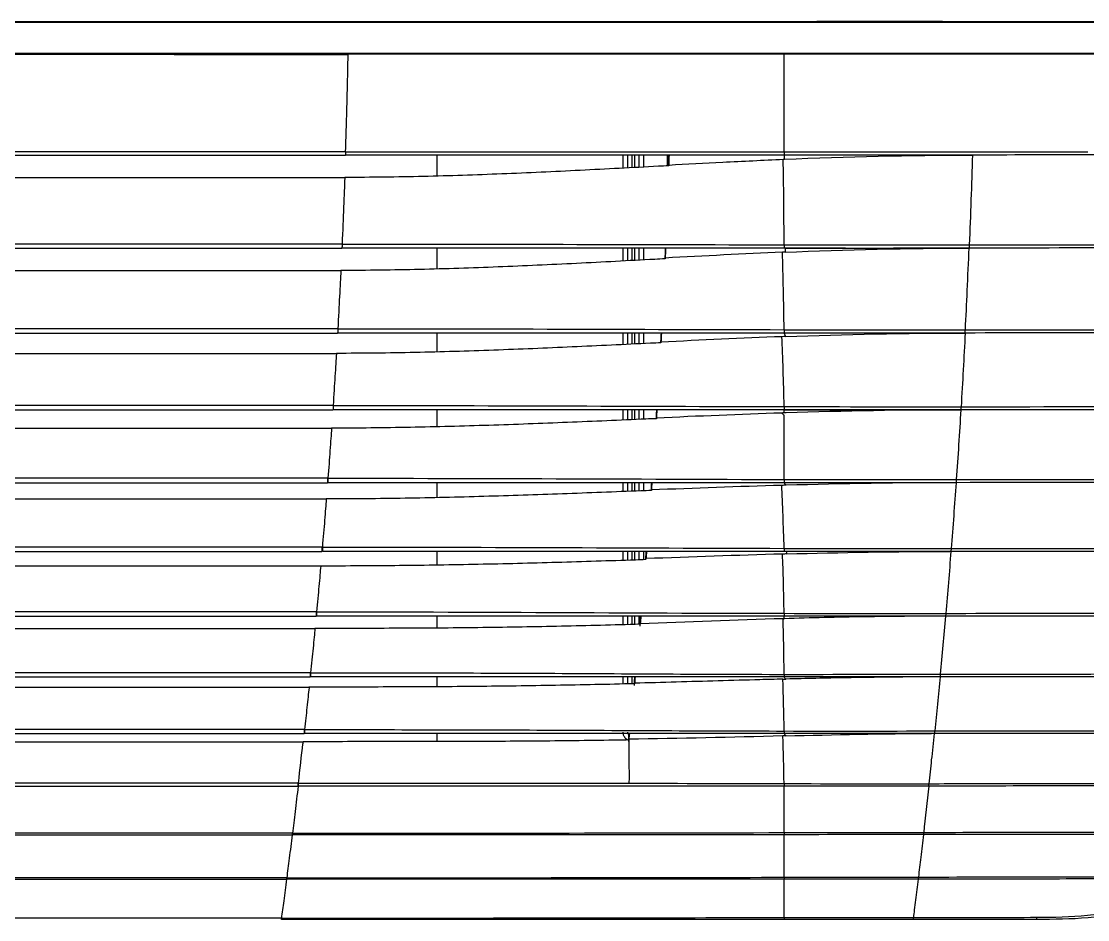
# Model space of a CAD drawing. Header units: millimetres. Extents: x 0 to 504600, y 0 to 118800.
# Drawn here: x 279356.1 to 279619.9, y 46049.6 to 46271.7 of the extents above; entities that cross this region are included whole.
import ezdxf

# ---------------------------------------------------------------- set-up
doc = ezdxf.new("R2010")
doc.units = ezdxf.units.MM
doc.header["$LTSCALE"] = 200
doc.layers.add('LG-AIRCON', color=240, linetype='Continuous')

# ---------------------------------------------------------------- blocks, each defined once
blk = doc.blocks.new('A$C7F214049')
at = {"layer": 'LG-AIRCON', "color": 0}
for p, q in [((923.8, 189.8), (236.16, 189.8)), ((236.16, 189), (923.8, 189)), ((946.38, 189), (946.38, 183.88)), ((992.45, 185.8), (992.45, 189)), ((993.57, 189), (993.57, 185.86)), ((994.68, 185.91), (994.68, 189)), ((995.28, 189), (995.28, 185.94)), ((996.39, 186), (996.39, 189)), ((997.5, 189), (997.5, 186.06)), ((1003.45, 186.36), (1003.45, 189)), ((1003.69, 187.15), (1003.71, 187.61)), ((797.28, 183.5), (923.59, 183.5)), ((922.92, 167.02), (237.04, 167.02)), ((237.08, 166), (922.88, 166)), ((946.38, 166), (946.38, 160.85)), ((992.45, 162.85), (992.45, 166)), ((993.57, 166), (993.57, 162.91)), ((994.68, 162.96), (994.68, 166)), ((995.28, 166), (995.28, 162.99)), ((996.39, 163.05), (996.39, 166)), ((997.5, 166), (997.5, 163.11)), ((1002.82, 164.63), (1002.79, 163.9)), ((1002.82, 164.54), (1002.8, 164.03)), ((797.28, 160.5), (922.59, 160.5)), ((921.87, 146.1), (238.09, 146.1)), ((238.15, 145), (921.81, 145)), ((946.38, 145), (946.38, 140.36)), ((992.45, 142.19), (992.45, 145)), ((993.57, 145), (993.57, 142.24)), ((994.68, 142.29), (994.68, 145)), ((995.28, 145), (995.28, 142.32)), ((996.39, 142.37), (996.39, 145)), ((997.5, 145), (997.5, 142.42)), ((797.28, 140), (921.51, 140)), ((920.71, 127.11), (239.25, 127.11)), ((239.33, 126), (920.63, 126)), ((946.38, 125.98), (946.38, 121.84)), ((992.45, 123.52), (992.45, 126)), ((993.57, 125.98), (993.57, 123.55)), ((994.68, 123.61), (994.68, 126)), ((995.28, 125.98), (995.28, 123.62)), ((996.39, 123.68), (996.39, 126)), ((997.5, 125.98), (997.5, 123.71)), ((1000.65, 125.13), (1000.61, 124.46)), ((1000.65, 125.03), (1000.62, 124.55)), ((797.28, 121.5), (920.32, 121.5)), ((919.34, 109.12), (240.62, 109.12)), ((240.62, 108), (919.34, 108)), ((946.38, 107.98), (946.38, 104.34)), ((992.45, 105.82), (992.45, 107.98)), ((993.57, 107.98), (993.57, 105.86)), ((994.68, 105.9), (994.68, 107.98)), ((995.28, 107.98), (995.28, 105.93)), ((996.39, 105.96), (996.39, 107.98)), ((997.5, 107.98), (997.5, 106)), ((797.28, 104), (919.03, 104)), ((917.96, 92.11), (242, 92.11)), ((242, 91), (917.96, 91)), ((946.38, 91), (946.38, 87.73)), ((992.45, 88.89), (992.45, 90.97)), ((993.57, 91), (993.57, 88.95)), ((994.68, 88.95), (994.68, 90.97)), ((995.28, 91), (995.28, 89)), ((996.39, 89), (996.39, 90.97)), ((997.5, 91), (997.5, 89.06)), ((998.07, 90.34), (998.02, 89.73)), ((998.06, 90.22), (998.02, 89.81)), ((797.28, 87.5), (917.65, 87.5)), ((916.51, 76.11), (243.45, 76.11)), ((243.45, 75), (916.51, 75)), ((946.38, 74.99), (946.38, 72.08)), ((992.45, 72.91), (992.45, 74.97)), ((993.57, 74.99), (993.57, 72.95)), ((994.68, 72.96), (994.68, 74.97)), ((995.28, 74.99), (995.28, 72.99)), ((996.39, 73.01), (996.39, 74.97)), ((1031.68, 75.05), (1018.98, 75.05)), ((1071.94, 75.03), (1071.94, 75.03)), ((797.28, 72), (916.22, 72)), ((915.03, 61.03), (244.93, 61.03)), ((244.93, 60), (915.03, 60)), ((946.38, 60), (946.38, 57.62)), ((992.45, 58.27), (992.45, 60)), ((993.57, 60), (993.57, 58.29)), ((994.68, 58.31), (994.68, 60)), ((995.28, 60), (995.28, 59.73)), ((797.28, 57.5), (914.72, 57.5)), ((913.53, 46.98), (246.43, 46.98)), ((246.43, 46), (913.53, 46)), ((946.38, 46), (946.38, 44.06)), ((797.28, 44), (913.28, 44)), ((912.09, 33.76), (247.87, 33.76)), ((247.87, 33), (912.09, 33)), ((910.64, 21.35), (249.32, 21.35)), ((249.36, 21), (910.6, 21)), ((909.24, 10.33), (250.72, 10.33)), ((250.76, 10), (909.2, 10)), ((907.91, 0.36), (252.05, 0.36))]:
    blk.add_line(p, q, dxfattribs=at)
for points, knots in [([(580, 222.08), (580.13, 222.08), (580.27, 222.08), (580.93, 222.08), (581.47, 222.08), (584.13, 222.08), (586.27, 222.08), (596.93, 222.08), (605.47, 222.08), (648.13, 222.08), (682.27, 222.08), (785.86, 222.08), (855.33, 222.07), (924.79, 222.08)], [0, 0, 0, 0, 0.00116, 0.00116, 0.005801, 0.005801, 0.024363, 0.024363, 0.098611, 0.098611, 0.395603, 0.395603, 1, 1, 1, 1]), ([(580, 222), (676.56, 222), (773.13, 222), (893.83, 222), (917.97, 222), (966.25, 222), (990.39, 222), (1038.62, 222), (1062.72, 222), (1098.83, 222), (1110.87, 222), (1128.91, 222), (1134.92, 222), (1146.94, 222), (1152.95, 222), (1158.95, 222)], [0, 0, 0, 0, 0.5, 0.5, 0.625, 0.625, 0.75, 0.75, 0.875, 0.875, 0.9375, 0.9375, 0.96875, 0.96875, 1, 1, 1, 1]), ([(580, 221.94), (676.62, 221.94), (773.24, 221.94), (894.01, 221.94), (918.17, 221.94), (966.48, 221.94), (990.64, 221.94), (1038.91, 221.94), (1063.04, 221.94), (1099.14, 221.94), (1111.16, 221.94), (1129.16, 221.94), (1135.15, 221.94), (1147.12, 221.94), (1153.11, 221.94), (1159.05, 221.94)], [0, 0, 0, 0, 0.5, 0.5, 0.625, 0.625, 0.75, 0.75, 0.875, 0.875, 0.9375, 0.9375, 0.96875, 0.96875, 1, 1, 1, 1]), ([(1158.98, 221.8), (1153.03, 221.8), (1147.05, 221.8), (1135.08, 221.8), (1129.09, 221.8), (1111.11, 221.8), (1099.1, 221.8), (1063.02, 221.8), (1038.89, 221.8), (990.61, 221.8), (966.46, 221.8), (918.15, 221.8), (894, 221.8), (773.23, 221.8), (676.61, 221.8), (580, 221.8)], [0, 0, 0, 0, 0.03125, 0.03125, 0.0625, 0.0625, 0.125, 0.125, 0.25, 0.25, 0.375, 0.375, 0.5, 0.5, 1, 1, 1, 1]), ([(924.79, 222.08), (944.36, 222.08), (963.93, 222.08), (1003.07, 222.08), (1022.63, 222.08), (1061.73, 222.09), (1081.25, 222.08), (1110.48, 222.08), (1120.21, 222.08), (1134.78, 222.08), (1139.63, 222.08), (1149.32, 222.07), (1154.16, 222.05), (1158.98, 222.08)], [0, 0, 0, 0, 0.25, 0.25, 0.5, 0.5, 0.75, 0.75, 0.875, 0.875, 0.9375, 0.9375, 1, 1, 1, 1]), ([(1158.97, 221.94), (1154.15, 221.91), (1149.31, 221.93), (1139.62, 221.94), (1134.77, 221.94), (1120.2, 221.94), (1110.47, 221.94), (1081.25, 221.94), (1061.72, 221.95), (1022.63, 221.94), (1003.07, 221.94), (963.93, 221.94), (944.36, 221.94), (924.79, 221.94)], [0, 0, 0, 0, 0.0625, 0.0625, 0.125, 0.125, 0.25, 0.25, 0.5, 0.5, 0.75, 0.75, 1, 1, 1, 1]), ([(580, 214.2), (676.59, 214.2), (773.19, 214.2), (893.93, 214.2), (918.08, 214.2), (966.38, 214.2), (990.53, 214.2), (1038.79, 214.2), (1062.92, 214.2), (1098.99, 214.2), (1111, 214.2), (1128.98, 214.2), (1134.97, 214.2), (1146.93, 214.2), (1152.91, 214.2), (1158.87, 214.2)], [0, 0, 0, 0, 0.5, 0.5, 0.625, 0.625, 0.75, 0.75, 0.875, 0.875, 0.9375, 0.9375, 0.96875, 0.96875, 1, 1, 1, 1]), ([(1158.83, 214), (1152.88, 214), (1146.9, 214), (1134.94, 214), (1128.95, 214), (1110.97, 214), (1098.96, 214), (1062.89, 214), (1038.76, 214), (990.5, 214), (966.35, 214), (918.06, 214), (893.91, 214), (773.18, 214), (676.59, 214), (580, 214)], [0, 0, 0, 0, 0.03125, 0.03125, 0.0625, 0.0625, 0.125, 0.125, 0.25, 0.25, 0.375, 0.375, 0.5, 0.5, 1, 1, 1, 1]), ([(985.52, 214), (978.88, 214), (967.31, 214), (952.49, 214), (942.75, 214), (937.95, 214), (936.39, 214)], [0, 0, 0, 0, 0.405148, 0.706844, 0.905122, 1, 1, 1, 1]), ([(923.8, 189.8), (941.89, 189.8), (959.98, 189.8), (996.14, 189.8), (1014.22, 189.8), (1032.29, 189.8)], [0, 0, 0, 0, 0.5, 0.5, 1, 1, 1, 1]), ([(1032.29, 189), (1014.22, 189), (996.14, 189), (959.98, 189), (941.89, 189), (923.8, 189)], [0, 0, 0, 0, 0.5, 0.5, 1, 1, 1, 1]), ([(1003.71, 187.61), (1003.71, 187.66), (1003.71, 187.71), (1003.72, 188.08), (1003.74, 188.41), (1003.75, 188.83), (1003.75, 188.91), (1003.75, 189)], [0, 0, 0, 0, 0.105618, 0.105618, 0.816744, 0.816744, 1, 1, 1, 1]), ([(1003.74, 186.56), (1008.19, 186.8), (1012.64, 187.04), (1022.08, 187.52), (1027.07, 187.76), (1032.07, 187.97)], [0, 0, 0, 0, 0.47145, 0.47145, 1, 1, 1, 1]), ([(1032.29, 189.8), (1032.29, 189.71), (1032.29, 189.53), (1032.29, 189.27), (1032.29, 189.05), (1032.29, 189.02), (1032.29, 189)], [0, 0, 0, 0, 0.200582, 0.434189, 0.700711, 1, 1, 1, 1]), ([(1157.89, 189.09), (1147.51, 189.08), (1137.08, 189.07), (1116.19, 189.06), (1105.73, 189.05), (1074.31, 189.03), (1053.31, 189.01), (1032.29, 189)], [0, 0, 0, 0, 0.25, 0.25, 0.5, 0.5, 1, 1, 1, 1]), ([(1063.9, 189.82), (1074.39, 189.82), (1084.86, 189.83), (1099.34, 189.84), (1103.37, 189.84), (1107.39, 189.84)], [0, 0, 0, 0, 0.722222, 0.722222, 1, 1, 1, 1]), ([(1003.75, 186.38), (1002.89, 186.33), (995.58, 185.94), (981.83, 185.21), (962.47, 184.31), (943.05, 183.67), (930.08, 183.5), (923.59, 183.5)], [0, 0, 0, 0, 0.032047, 0.274035, 0.516024, 0.758012, 1, 1, 1, 1]), ([(1003.69, 186.37), (1003.69, 186.38), (1003.69, 186.38), (1003.69, 186.49), (1003.69, 186.6), (1003.69, 186.8), (1003.69, 186.89), (1003.69, 187.04), (1003.69, 187.11), (1003.69, 187.15)], [0, 0, 0, 0, 0.008299, 0.008299, 0.338366, 0.338366, 0.669206, 0.669206, 1, 1, 1, 1]), ([(923.58, 183.31), (923.52, 181.5), (923.34, 176.71), (923.07, 170.32), (922.92, 167.02)], [0, 0, 0, 0, 0.515547, 1, 1, 1, 1]), ([(922.92, 167.02), (922.93, 166.89), (922.93, 166.59), (922.91, 166.12), (922.89, 166.04), (922.88, 166)], [0, 0, 0, 0, 0.280618, 0.614162, 1, 1, 1, 1]), ([(922.92, 167.02), (941.16, 167.02), (959.39, 167), (995.85, 166.92), (1014.08, 166.87), (1032.29, 166.84)], [0, 0, 0, 0, 0.5, 0.5, 1, 1, 1, 1]), ([(1032.29, 166.84), (1032.29, 166.75), (1032.29, 166.56), (1032.29, 166.29), (1032.29, 166.05), (1032.29, 166.02), (1032.29, 166)], [0, 0, 0, 0, 0.201469, 0.435378, 0.701607, 1, 1, 1, 1]), ([(1078.09, 166.82), (1078.09, 166.69), (1078.08, 166.43), (1078.06, 166.1), (1078.06, 166.06), (1078.05, 166.03)], [0, 0, 0, 0, 0.313258, 0.646434, 1, 1, 1, 1]), ([(1078.09, 166.82), (1091.33, 166.83), (1104.56, 166.84), (1130.96, 166.86), (1144.14, 166.86), (1157.25, 166.87)], [0, 0, 0, 0, 0.5, 0.5, 1, 1, 1, 1]), ([(1032.29, 166), (1014.07, 166), (995.83, 166), (959.36, 166), (941.12, 166), (922.88, 166)], [0, 0, 0, 0, 0.5, 0.5, 1, 1, 1, 1]), ([(1002.8, 164.03), (1002.8, 163.99), (1002.79, 163.93), (1002.79, 163.79), (1002.79, 163.71), (1002.79, 163.54), (1002.79, 163.46), (1002.79, 163.38)], [0, 0, 0, 0, 0.349868, 0.349868, 0.699793, 0.699793, 1, 1, 1, 1]), ([(1002.88, 166), (1002.88, 165.95), (1002.88, 165.91), (1002.87, 165.64), (1002.86, 165.42), (1002.84, 164.98), (1002.83, 164.76), (1002.82, 164.54)], [0, 0, 0, 0, 0.096424, 0.096424, 0.548292, 0.548292, 1, 1, 1, 1]), ([(1032.52, 166), (1037.44, 166), (1047.42, 166.01), (1062.6, 166.02), (1072.85, 166.03), (1078.05, 166.03)], [0, 0, 0, 0, 0.323657, 0.656978, 1, 1, 1, 1]), ([(1077.12, 145.82), (1077.29, 149.06), (1077.62, 155.8), (1077.91, 162.54), (1078.05, 166.03)], [0, 0, 0, 0, 0.480537, 1, 1, 1, 1]), ([(1157.11, 166.09), (1144.03, 166.08), (1130.86, 166.07), (1104.49, 166.05), (1091.28, 166.04), (1078.05, 166.03)], [0, 0, 0, 0, 0.5, 0.5, 1, 1, 1, 1]), ([(1002.85, 163.38), (1002, 163.33), (994.68, 162.94), (980.92, 162.21), (961.53, 161.31), (942.1, 160.67), (929.12, 160.5), (922.62, 160.5)], [0, 0, 0, 0, 0.032102, 0.274077, 0.516051, 0.758026, 1, 1, 1, 1]), ([(922.61, 160.33), (922.54, 158.74), (922.33, 154.59), (922.03, 148.99), (921.87, 146.1)], [0, 0, 0, 0, 0.520349, 1, 1, 1, 1]), ([(921.87, 146.1), (921.87, 145.95), (921.87, 145.64), (921.85, 145.13), (921.82, 145.04), (921.81, 145)], [0, 0, 0, 0, 0.283259, 0.616718, 1, 1, 1, 1]), ([(921.87, 146.1), (940.28, 146.1), (958.69, 146.06), (995.5, 145.96), (1013.9, 145.89), (1032.29, 145.85)], [0, 0, 0, 0, 0.5, 0.5, 1, 1, 1, 1]), ([(1032.29, 145.85), (1032.29, 145.76), (1032.29, 145.57), (1032.29, 145.29), (1032.29, 145.05), (1032.29, 145.02), (1032.29, 145)], [0, 0, 0, 0, 0.201625, 0.435584, 0.701762, 1, 1, 1, 1]), ([(1077.08, 145.03), (1077.08, 145.05), (1077.09, 145.1), (1077.1, 145.42), (1077.12, 145.69), (1077.12, 145.82)], [0, 0, 0, 0, 0.347257, 0.680379, 1, 1, 1, 1]), ([(1077.12, 145.82), (1090.37, 145.83), (1103.6, 145.83), (1130.02, 145.85), (1143.2, 145.85), (1156.32, 145.86)], [0, 0, 0, 0, 0.5, 0.5, 1, 1, 1, 1]), ([(1001.81, 142.62), (1000.96, 142.57), (993.63, 142.22), (979.85, 141.56), (960.45, 140.74), (941.01, 140.16), (928.01, 140), (921.52, 140)], [0, 0, 0, 0, 0.032065, 0.274049, 0.516032, 0.758016, 1, 1, 1, 1]), ([(1032.29, 145), (1013.89, 145), (995.48, 145), (958.65, 145), (940.23, 145), (921.81, 145)], [0, 0, 0, 0, 0.5, 0.5, 1, 1, 1, 1]), ([(1001.75, 143.27), (1001.75, 143.23), (1001.75, 143.17), (1001.74, 143.03), (1001.74, 142.95), (1001.74, 142.79), (1001.74, 142.7), (1001.74, 142.61)], [0, 0, 0, 0, 0.346969, 0.346969, 0.69399, 0.69399, 1, 1, 1, 1]), ([(1001.85, 145), (1001.84, 144.83), (1001.83, 144.66), (1001.81, 144.26), (1001.79, 144.02), (1001.78, 143.79)], [0, 0, 0, 0, 0.416719, 0.416719, 1, 1, 1, 1]), ([(1156.18, 145.09), (1143.08, 145.08), (1129.91, 145.07), (1103.53, 145.05), (1090.31, 145.04), (1077.08, 145.03)], [0, 0, 0, 0, 0.5, 0.5, 1, 1, 1, 1]), ([(921.51, 139.86), (921.43, 138.51), (921.21, 134.85), (920.88, 129.74), (920.71, 127.11)], [0, 0, 0, 0, 0.523659, 1, 1, 1, 1]), ([(920.71, 127.11), (920.71, 126.96), (920.71, 126.65), (920.69, 126.13), (920.65, 126.04), (920.63, 126)], [0, 0, 0, 0, 0.284, 0.61738, 1, 1, 1, 1]), ([(920.71, 127.11), (939.31, 127.11), (957.91, 127.07), (995.11, 126.96), (1013.71, 126.89), (1032.29, 126.84)], [0, 0, 0, 0, 0.5, 0.5, 1, 1, 1, 1]), ([(1032.29, 126.84), (1032.29, 126.76), (1032.29, 126.57), (1032.29, 126.29), (1032.29, 126.05), (1032.29, 126.02), (1032.29, 126)], [0, 0, 0, 0, 0.201409, 0.435293, 0.701542, 1, 1, 1, 1]), ([(1076.06, 126.81), (1076.05, 126.68), (1076.04, 126.41), (1076.01, 126.1), (1076.01, 126.05), (1076.01, 126.03)], [0, 0, 0, 0, 0.321218, 0.654292, 1, 1, 1, 1]), ([(1032.29, 126), (1013.7, 126), (995.09, 126), (957.87, 126), (939.25, 126), (920.63, 126)], [0, 0, 0, 0, 0.5, 0.5, 1, 1, 1, 1]), ([(1000.62, 124.55), (1000.61, 124.51), (1000.61, 124.46), (1000.61, 124.33), (1000.61, 124.25), (1000.61, 124.08), (1000.61, 123.98), (1000.61, 123.87), (1000.61, 123.86), (1000.61, 123.85)], [0, 0, 0, 0, 0.322849, 0.322849, 0.645744, 0.645744, 0.967906, 0.967906, 1, 1, 1, 1]), ([(1000.71, 126), (1000.7, 125.86), (1000.69, 125.71), (1000.67, 125.39), (1000.66, 125.21), (1000.65, 125.03)], [0, 0, 0, 0, 0.44253, 0.44253, 1, 1, 1, 1]), ([(1000.8, 126), (1000.8, 126), (1000.8, 126), (1000.76, 125.34), (1000.72, 124.67), (1000.68, 124.01)], [0, 0, 0, 0, 0.000122, 0.000122, 1, 1, 1, 1]), ([(1032.29, 126), (1037.01, 126), (1046.58, 126.01), (1061.09, 126.02), (1070.85, 126.03), (1075.79, 126.03)], [0, 0, 0, 0, 0.325719, 0.65904, 1, 1, 1, 1]), ([(1032.29, 108.82), (1032.29, 110.34), (1032.29, 113.26), (1032.29, 117.43), (1032.29, 121.21), (1032.29, 123.57), (1032.29, 124.69)], [0, 0, 0, 0, 0.282848, 0.544238, 0.783422, 1, 1, 1, 1]), ([(1000.68, 123.85), (999.82, 123.82), (992.49, 123.5), (978.7, 122.9), (959.28, 122.17), (939.82, 121.64), (926.83, 121.5), (920.33, 121.5)], [0, 0, 0, 0, 0.032064, 0.274048, 0.516032, 0.758016, 1, 1, 1, 1]), ([(920.32, 121.35), (920.22, 120.01), (919.97, 116.48), (919.62, 111.62), (919.43, 109.12)], [0, 0, 0, 0, 0.524949, 1, 1, 1, 1]), ([(919.34, 109.12), (919.34, 108.88), (919.34, 108.58), (919.34, 108.14), (919.34, 108), (919.34, 108)], [0, 0, 0, 0, 0.500494, 0.500494, 1, 1, 1, 1]), ([(919.43, 109.12), (938.24, 109.12), (957.06, 109.08), (994.69, 108.95), (1013.5, 108.88), (1032.29, 108.82)], [0, 0, 0, 0, 0.5, 0.5, 1, 1, 1, 1]), ([(919.43, 109.12), (919.43, 108.88), (919.43, 108.58), (919.43, 108.14), (919.43, 108), (919.43, 108)], [0, 0, 0, 0, 0.500706, 0.500706, 1, 1, 1, 1]), ([(1032.29, 108.82), (1032.29, 108.74), (1032.29, 108.55), (1032.29, 108.28), (1032.29, 108.05), (1032.29, 108.02), (1032.29, 108)], [0, 0, 0, 0, 0.200901, 0.434614, 0.701031, 1, 1, 1, 1]), ([(1074.88, 108.79), (1074.87, 108.66), (1074.85, 108.39), (1074.83, 108.09), (1074.83, 108.05), (1074.82, 108.03)], [0, 0, 0, 0, 0.326096, 0.659138, 1, 1, 1, 1]), ([(999.44, 106.09), (998.58, 106.06), (991.24, 105.78), (977.44, 105.24), (958.01, 104.59), (938.54, 104.12), (925.54, 104), (919.03, 104)], [0, 0, 0, 0, 0.032091, 0.274084, 0.516078, 0.758071, 1, 1, 1, 1]), ([(1032.29, 108), (1013.5, 108), (994.69, 108), (957.06, 108), (938.24, 108), (919.43, 108)], [0, 0, 0, 0, 0.5, 0.5, 1, 1, 1, 1]), ([(999.38, 106.85), (999.37, 106.82), (999.37, 106.77), (999.37, 106.64), (999.37, 106.57), (999.36, 106.4), (999.36, 106.3), (999.36, 106.17), (999.36, 106.13), (999.37, 106.09)], [0, 0, 0, 0, 0.295747, 0.295747, 0.591536, 0.591536, 0.886644, 0.886644, 1, 1, 1, 1]), ([(999.46, 108), (999.46, 107.95), (999.45, 107.9), (999.44, 107.66), (999.42, 107.47), (999.41, 107.28)], [0, 0, 0, 0, 0.215885, 0.215885, 1, 1, 1, 1]), ([(999.57, 108.01), (999.57, 108), (999.57, 108), (999.52, 107.41), (999.48, 106.82), (999.43, 106.23)], [0, 0, 0, 0, 0.003367, 0.003367, 1, 1, 1, 1]), ([(1074.82, 108.03), (1062.33, 108.02), (1048.15, 108.01), (1033.95, 108), (1032.29, 108)], [0, 0, 0, 0, 0.882877, 1, 1, 1, 1]), ([(919.02, 103.86), (918.92, 102.61), (918.65, 99.23), (918.26, 94.53), (918.05, 92.11)], [0, 0, 0, 0, 0.525626, 1, 1, 1, 1]), ([(917.96, 92.11), (917.96, 91.87), (917.96, 91.58), (917.96, 91.14), (917.96, 91), (917.96, 91)], [0, 0, 0, 0, 0.49967, 0.49967, 1, 1, 1, 1]), ([(918.05, 92.11), (937.1, 92.11), (956.15, 92.06), (994.23, 91.93), (1013.27, 91.84), (1032.29, 91.79)], [0, 0, 0, 0, 0.5, 0.5, 1, 1, 1, 1]), ([(918.05, 92.11), (918.05, 91.87), (918.05, 91.58), (918.05, 91.14), (918.05, 91), (918.05, 91)], [0, 0, 0, 0, 0.500045, 0.500045, 1, 1, 1, 1]), ([(1032.29, 91), (1013.27, 91), (994.23, 91), (956.15, 91), (937.1, 91), (918.05, 91)], [0, 0, 0, 0, 0.5, 0.5, 1, 1, 1, 1]), ([(998.02, 89.81), (998.02, 89.77), (998.02, 89.72), (998.01, 89.59), (998.01, 89.51), (998.01, 89.34), (998.01, 89.24), (998.01, 89.12), (998.01, 89.1), (998.01, 89.07)], [0, 0, 0, 0, 0.309691, 0.309691, 0.619434, 0.619434, 0.928334, 0.928334, 1, 1, 1, 1]), ([(998.12, 91), (998.12, 90.9), (998.11, 90.81), (998.09, 90.55), (998.07, 90.39), (998.06, 90.22)], [0, 0, 0, 0, 0.373661, 0.373661, 1, 1, 1, 1]), ([(1032.29, 91.79), (1032.29, 91.7), (1032.29, 91.53), (1032.29, 91.27), (1032.29, 91.05), (1032.29, 91.02), (1032.29, 91)], [0, 0, 0, 0, 0.200184, 0.433658, 0.700314, 1, 1, 1, 1]), ([(1073.3, 91.03), (1073.3, 91.03), (1073.3, 91.03), (1073.3, 91.03), (1073.3, 91.03), (1073.3, 91.03)], [0, 0, 0, 0, 0.720259, 0.720259, 1, 1, 1, 1]), ([(1073.61, 91.75), (1073.6, 91.63), (1073.58, 91.37), (1073.56, 91.09), (1073.56, 91.05), (1073.55, 91.03)], [0, 0, 0, 0, 0.328998, 0.662025, 1, 1, 1, 1]), ([(917.64, 87.35), (917.53, 86.14), (917.24, 82.89), (916.83, 78.4), (916.62, 76.11)], [0, 0, 0, 0, 0.526545, 1, 1, 1, 1]), ([(917.66, 87.5), (924.17, 87.5), (937.18, 87.57), (956.64, 87.87), (976.07, 88.35), (989.89, 88.8), (997.23, 89.05), (998.1, 89.08)], [0, 0, 0, 0, 0.241875, 0.483824, 0.725773, 0.967722, 1, 1, 1, 1]), ([(916.51, 76.11), (916.51, 75.87), (916.51, 75.57), (916.51, 75.14), (916.51, 75), (916.51, 75)], [0, 0, 0, 0, 0.499556, 0.499556, 1, 1, 1, 1]), ([(916.62, 76.11), (935.9, 76.11), (955.19, 76.03), (993.75, 75.86), (1013.03, 75.77), (1032.29, 75.73)], [0, 0, 0, 0, 0.5, 0.5, 1, 1, 1, 1]), ([(916.62, 76.11), (916.62, 75.87), (916.62, 75.57), (916.62, 75.14), (916.62, 75), (916.62, 75)], [0, 0, 0, 0, 0.500425, 0.500425, 1, 1, 1, 1]), ([(1032.29, 75), (1013.03, 75), (993.75, 75), (955.19, 75), (935.9, 75), (916.62, 75)], [0, 0, 0, 0, 0.5, 0.5, 1, 1, 1, 1]), ([(996.74, 75), (996.73, 74.96), (996.73, 74.92), (996.7, 74.6), (996.68, 74.32), (996.65, 74.05)], [0, 0, 0, 0, 0.133541, 0.133541, 1, 1, 1, 1]), ([(996.65, 74.05), (996.65, 74.05), (996.65, 74.05), (996.65, 74.07), (996.65, 74.09), (996.65, 74.1)], [0, 0, 0, 0, 0.204828, 0.204828, 1, 1, 1, 1]), ([(1032.29, 75.73), (1032.29, 75.62), (1032.29, 75.39), (1032.29, 75.08), (1032.29, 75.03), (1032.29, 75)], [0, 0, 0, 0, 0.273489, 0.607021, 1, 1, 1, 1]), ([(1071.94, 75.03), (1065.34, 75.02), (1058.74, 74.95), (1045.52, 74.78), (1038.91, 74.61), (1032.29, 74.4)], [0, 0, 0, 0, 0.5, 0.5, 1, 1, 1, 1]), ([(1072.28, 75.72), (1072.27, 75.6), (1072.25, 75.35), (1072.23, 75.08), (1072.22, 75.05), (1072.22, 75.03)], [0, 0, 0, 0, 0.332388, 0.665415, 1, 1, 1, 1]), ([(916.21, 71.9), (916.11, 70.78), (915.8, 67.62), (915.36, 63.24), (915.13, 61.03)], [0, 0, 0, 0, 0.528584, 1, 1, 1, 1]), ([(996.69, 73.04), (995.85, 73.01), (988.53, 72.79), (977.99, 72.52), (965.03, 72.28), (955.29, 72.15), (945.54, 72.06), (935.77, 72.02), (926, 72), (919.49, 72), (916.23, 72)], [0, 0, 0, 0, 0.03148, 0.273623, 0.394695, 0.515767, 0.636839, 0.757911, 0.878983, 1, 1, 1, 1]), ([(996.61, 73.44), (996.61, 73.39), (996.61, 73.32), (996.6, 73.16), (996.6, 73.07), (996.6, 72.88), (996.6, 72.78), (996.6, 72.64), (996.6, 72.59), (996.6, 72.54)], [0, 0, 0, 0, 0.289054, 0.289054, 0.578222, 0.578222, 0.865626, 0.865626, 1, 1, 1, 1]), ([(915.13, 61.03), (934.67, 61.03), (954.2, 61.01), (993.26, 60.8), (1012.78, 60.67), (1032.29, 60.64)], [0, 0, 0, 0, 0.5, 0.5, 1, 1, 1, 1]), ([(1070.92, 60.68), (1070.91, 60.56), (1070.88, 60.33), (1070.86, 60.08), (1070.85, 60.04), (1070.85, 60.03)], [0, 0, 0, 0, 0.334477, 0.667511, 1, 1, 1, 1]), ([(995.28, 58.32), (994.45, 58.3), (987.13, 58.12), (973.32, 57.84), (953.83, 57.6), (937.56, 57.52), (924.54, 57.5), (918.03, 57.5), (914.77, 57.5)], [0, 0, 0, 0, 0.031154, 0.273366, 0.515577, 0.757789, 0.878894, 1, 1, 1, 1]), ([(1032.29, 60), (1012.78, 60), (993.26, 60), (954.2, 60), (934.67, 60), (915.13, 60)], [0, 0, 0, 0, 0.5, 0.5, 1, 1, 1, 1]), ([(995.21, 58.76), (995.21, 58.71), (995.21, 58.64), (995.2, 58.49), (995.2, 58.4), (995.2, 58.21), (995.2, 58.11), (995.2, 57.96), (995.2, 57.92), (995.2, 57.88)], [0, 0, 0, 0, 0.29349, 0.29349, 0.587046, 0.587046, 0.879579, 0.879579, 1, 1, 1, 1]), ([(995.31, 60), (995.29, 59.8), (995.27, 59.6), (995.25, 59.37), (995.24, 59.34), (995.24, 59.32)], [0, 0, 0, 0, 0.878609, 0.878609, 1, 1, 1, 1]), ([(995.24, 59.32), (995.24, 59.32), (995.24, 59.32), (995.24, 59.34), (995.24, 59.36), (995.24, 59.37)], [0, 0, 0, 0, 0.162507, 0.162507, 1, 1, 1, 1]), ([(1031.98, 59.46), (1030.09, 59.41), (1028.2, 59.36), (1022.86, 59.22), (1019.4, 59.12), (1012.51, 58.93), (1009.06, 58.83), (1002.17, 58.63), (998.72, 58.53), (995.28, 58.44)], [0, 0, 0, 0, 0.154356, 0.154356, 0.436249, 0.436249, 0.718129, 0.718129, 1, 1, 1, 1]), ([(1032.29, 60.64), (1032.29, 60.55), (1032.29, 60.34), (1032.29, 60.07), (1032.29, 60.02), (1032.29, 60)], [0, 0, 0, 0, 0.271855, 0.605374, 1, 1, 1, 1]), ([(1070.61, 60.03), (1069.76, 60.03), (1068.9, 60.02), (1067.2, 60.02), (1066.34, 60.01), (1064.64, 60), (1063.78, 60), (1061.22, 59.98), (1059.51, 59.96), (1056.09, 59.92), (1054.39, 59.9), (1050.97, 59.86), (1049.26, 59.83), (1045.09, 59.76), (1042.63, 59.71), (1037.7, 59.6), (1035.24, 59.54), (1032.75, 59.48), (1032.72, 59.48), (1032.68, 59.48)], [0, 0, 0, 0, 0.067603, 0.067603, 0.135207, 0.135207, 0.20281, 0.20281, 0.338021, 0.338021, 0.473232, 0.473232, 0.608444, 0.608444, 0.802914, 0.802914, 0.997463, 0.997463, 1, 1, 1, 1]), ([(1070.61, 60.03), (1070.61, 60.03), (1070.61, 60.03), (1070.61, 60.03), (1070.61, 60.03), (1070.61, 60.03), (1070.61, 60.03), (1070.61, 60.03)], [0, 0, 0, 0, 0.108262, 0.108262, 0.347509, 0.347509, 1, 1, 1, 1]), ([(914.75, 57.31), (914.61, 55.99), (914.28, 52.83), (913.85, 48.91), (913.64, 46.98)], [0, 0, 0, 0, 0.526565, 1, 1, 1, 1]), ([(913.64, 46.98), (933.42, 46.98), (953.2, 46.96), (992.75, 46.79), (1012.53, 46.67), (1032.29, 46.63)], [0, 0, 0, 0, 0.5, 0.5, 1, 1, 1, 1]), ([(1032.29, 46), (1012.52, 46), (992.75, 46), (953.2, 46), (933.42, 46), (913.64, 46)], [0, 0, 0, 0, 0.5, 0.5, 1, 1, 1, 1]), ([(993.6, 44.39), (993.43, 44.49), (993.28, 44.6), (993.03, 44.84), (992.94, 44.95), (992.71, 45.29), (992.6, 45.52), (992.48, 45.96), (992.45, 46.16), (992.45, 46.36)], [0, 0, 0, 0, 0.239539, 0.239539, 0.427925, 0.427925, 0.748892, 0.748892, 1, 1, 1, 1]), ([(993.57, 46.36), (993.57, 46.26), (993.58, 46.15), (993.64, 45.93), (993.7, 45.81), (993.79, 45.68), (993.8, 45.66), (993.82, 45.63)], [0, 0, 0, 0, 0.387845, 0.387845, 0.883591, 0.883591, 1, 1, 1, 1]), ([(993.78, 44.99), (993.78, 44.94), (993.77, 44.87), (993.77, 44.72), (993.77, 44.63), (993.76, 44.44), (993.76, 44.34), (993.76, 44.19), (993.76, 44.13), (993.76, 44.08)], [0, 0, 0, 0, 0.285186, 0.285186, 0.570383, 0.570383, 0.855393, 0.855393, 1, 1, 1, 1]), ([(993.87, 46), (993.85, 45.83), (993.83, 45.66), (993.81, 45.46), (993.81, 45.44), (993.81, 45.41)], [0, 0, 0, 0, 0.864665, 0.864665, 1, 1, 1, 1]), ([(993.81, 45.41), (993.81, 45.41), (993.81, 45.42), (993.81, 45.44), (993.81, 45.46), (993.81, 45.47)], [0, 0, 0, 0, 0.162097, 0.162097, 1, 1, 1, 1]), ([(994, 46), (994, 46), (994, 46), (993.95, 45.53), (993.9, 45.05), (993.85, 44.58)], [0, 0, 0, 0, 0.0011, 0.0011, 1, 1, 1, 1]), ([(1032.29, 46.64), (1032.29, 46.54), (1032.29, 46.33), (1032.29, 46.07), (1032.29, 46.02), (1032.29, 46)], [0, 0, 0, 0, 0.271905, 0.605426, 1, 1, 1, 1]), ([(1068.16, 33.61), (1068.37, 35.54), (1068.81, 39.65), (1069.24, 43.83), (1069.47, 46.02)], [0, 0, 0, 0, 0.476063, 1, 1, 1, 1]), ([(1069.54, 46.65), (1069.52, 46.53), (1069.5, 46.31), (1069.48, 46.07), (1069.47, 46.04), (1069.47, 46.03)], [0, 0, 0, 0, 0.341012, 0.674077, 1, 1, 1, 1]), ([(1148.7, 46.08), (1145.85, 46.08), (1143, 46.08), (1129.95, 46.07), (1119.72, 46.06), (1099.27, 46.05), (1089.03, 46.04), (1075.69, 46.03), (1072.58, 46.03), (1069.47, 46.03)], [0, 0, 0, 0, 0.10794, 0.10794, 0.495186, 0.495186, 0.882432, 0.882432, 1, 1, 1, 1]), ([(1069.54, 46.65), (1072.64, 46.65), (1075.75, 46.66), (1089.09, 46.68), (1099.33, 46.69), (1119.79, 46.72), (1130.02, 46.74), (1143.08, 46.76), (1145.93, 46.77), (1148.78, 46.77)], [0, 0, 0, 0, 0.117383, 0.117383, 0.504703, 0.504703, 0.892034, 0.892034, 1, 1, 1, 1]), ([(993.85, 44.42), (993.03, 44.4), (985.7, 44.28), (971.87, 44.12), (952.35, 44.02), (932.83, 44), (919.82, 44), (913.32, 44)], [0, 0, 0, 0, 0.030712, 0.273048, 0.515383, 0.757718, 1, 1, 1, 1]), ([(912.05, 33), (911.8, 30.87), (911.31, 26.75), (910.85, 23), (910.64, 21.35)], [0, 0, 0, 0, 0.517301, 1, 1, 1, 1]), ([(1032.29, 21.51), (1032.29, 22.03), (1032.29, 23.18), (1032.28, 25.11), (1032.28, 27.4), (1032.29, 30.07), (1032.29, 31.99), (1032.29, 33)], [0, 0, 0, 0, 0.140718, 0.311251, 0.511571, 0.741391, 1, 1, 1, 1]), ([(1145.86, 33.08), (1142.82, 33.08), (1139.77, 33.07), (1126.94, 33.07), (1117.14, 33.06), (1097.55, 33.05), (1087.75, 33.04), (1074.66, 33.03), (1071.38, 33.03), (1068.09, 33.03)], [0, 0, 0, 0, 0.117588, 0.117588, 0.495514, 0.495514, 0.873438, 0.873438, 1, 1, 1, 1]), ([(1068.16, 33.61), (1071.43, 33.62), (1074.71, 33.62), (1087.79, 33.64), (1097.6, 33.66), (1117.2, 33.69), (1126.99, 33.71), (1139.83, 33.74), (1142.88, 33.74), (1145.93, 33.75)], [0, 0, 0, 0, 0.126259, 0.126259, 0.50431, 0.50431, 0.882369, 0.882369, 1, 1, 1, 1]), ([(1066.81, 21.57), (1069.43, 21.58), (1072.06, 21.58), (1084.49, 21.6), (1094.29, 21.62), (1113.89, 21.66), (1123.69, 21.68), (1135.93, 21.7), (1138.36, 21.71), (1140.8, 21.71)], [0, 0, 0, 0, 0.106463, 0.106463, 0.503849, 0.503849, 0.901237, 0.901237, 1, 1, 1, 1]), ([(910.6, 21), (910.35, 19.02), (909.87, 15.23), (909.43, 11.82), (909.24, 10.33)], [0, 0, 0, 0, 0.517706, 1, 1, 1, 1]), ([(1032.29, 10.47), (1032.29, 11.13), (1032.29, 12.58), (1032.28, 15), (1032.29, 17.84), (1032.29, 19.9), (1032.29, 21)], [0, 0, 0, 0, 0.196368, 0.428723, 0.69684, 1, 1, 1, 1]), ([(1066.74, 21.02), (1066.52, 19.14), (1066.11, 15.59), (1065.7, 12.14), (1065.5, 10.53)], [0, 0, 0, 0, 0.525106, 1, 1, 1, 1]), ([(1140.75, 21.07), (1138.32, 21.07), (1135.88, 21.07), (1123.65, 21.06), (1113.86, 21.06), (1094.26, 21.04), (1084.46, 21.04), (1072.02, 21.03), (1069.38, 21.03), (1066.74, 21.02)], [0, 0, 0, 0, 0.098712, 0.098712, 0.495896, 0.495896, 0.893081, 0.893081, 1, 1, 1, 1]), ([(1065.5, 10.53), (1066.03, 10.53), (1066.57, 10.53), (1077.68, 10.55), (1088.26, 10.57), (1104.51, 10.6), (1110.19, 10.61), (1121.15, 10.64), (1126.42, 10.65), (1131.7, 10.66)], [0, 0, 0, 0, 0.024163, 0.024163, 0.503514, 0.503514, 0.760929, 0.760929, 1, 1, 1, 1]), ([(909.2, 10), (908.96, 8.16), (908.5, 4.72), (908.09, 1.68), (907.91, 0.36)], [0, 0, 0, 0, 0.522213, 1, 1, 1, 1]), ([(1032.29, 10), (1017.29, 10), (1002.3, 10), (978.86, 10), (970.42, 10), (944.39, 10), (926.79, 10), (909.2, 10)], [0, 0, 0, 0, 0.365482, 0.365482, 0.571144, 0.571144, 1, 1, 1, 1]), ([(909.24, 10.33), (909.77, 10.33), (910.31, 10.33), (912.97, 10.33), (915.11, 10.33), (932.16, 10.33), (947.07, 10.34), (970.43, 10.37), (978.87, 10.39), (1002.3, 10.42), (1017.29, 10.45), (1032.29, 10.47)], [0, 0, 0, 0, 0.013003, 0.013003, 0.065014, 0.065014, 0.428693, 0.428693, 0.634444, 0.634444, 1, 1, 1, 1]), ([(1032.29, 0.51), (1032.29, 0.83), (1032.29, 1.49), (1032.28, 2.56), (1032.28, 3.76), (1032.28, 5.1), (1032.28, 6.58), (1032.29, 8.22), (1032.29, 9.39), (1032.29, 10)], [0, 0, 0, 0, 0.105068, 0.222663, 0.352857, 0.495829, 0.651611, 0.819671, 1, 1, 1, 1]), ([(1032.29, 10.47), (1034.18, 10.47), (1036.08, 10.48), (1047.15, 10.5), (1056.33, 10.52), (1065.5, 10.53), (1065.5, 10.53), (1065.5, 10.53)], [0, 0, 0, 0, 0.171298, 0.171298, 0.999998, 0.999998, 1, 1, 1, 1]), ([(1065.44, 10.02), (1056.28, 10.02), (1047.12, 10.01), (1036.07, 10), (1034.18, 10), (1032.29, 10)], [0, 0, 0, 0, 0.828798, 0.828798, 1, 1, 1, 1]), ([(1065.43, 10.02), (1065.33, 9.15), (1065.12, 7.41), (1064.8, 4.85), (1064.52, 2.57), (1064.34, 1.15), (1064.26, 0.55)], [0, 0, 0, 0, 0.26489, 0.52978, 0.794669, 1, 1, 1, 1]), ([(1131.67, 10.07), (1125.04, 10.06), (1118.4, 10.06), (1107.45, 10.05), (1103.13, 10.05), (1087.69, 10.04), (1076.56, 10.03), (1065.44, 10.02)], [0, 0, 0, 0, 0.300662, 0.300662, 0.496124, 0.496124, 1, 1, 1, 1]), ([(1119.83, 3.07), (1115.85, 1.66), (1111.67, 0.87), (1103.26, 0.08), (1099.02, 0.05), (1094.79, 0.04)], [0, 0, 0, 0, 0.5, 0.5, 1, 1, 1, 1]), ([(1094.8, 0.58), (1098.98, 0.61), (1103.16, 0.68), (1111.47, 1.54), (1115.59, 2.35), (1119.52, 3.77)], [0, 0, 0, 0, 0.5, 0.5, 1, 1, 1, 1]), ([(907.91, 0.36), (915.69, 0.36), (923.46, 0.37), (946.77, 0.39), (962.31, 0.41), (992.25, 0.46), (1006.65, 0.48), (1024.8, 0.51), (1028.54, 0.51), (1032.29, 0.51)], [0, 0, 0, 0, 0.18745, 0.18745, 0.562347, 0.562347, 0.909658, 0.909658, 1, 1, 1, 1]), ([(1032.29, 0), (1028.54, 0), (1024.79, 0), (1006.65, 0), (992.25, 0), (962.31, 0), (946.77, 0), (923.46, 0), (915.69, 0), (907.91, 0)], [0, 0, 0, 0, 0.090349, 0.090349, 0.437662, 0.437662, 0.812555, 0.812555, 1, 1, 1, 1]), ([(1032.29, 0.51), (1042.94, 0.53), (1053.6, 0.54), (1064.26, 0.55), (1064.26, 0.55), (1064.26, 0.55)], [0, 0, 0, 0, 0.999998, 0.999998, 1, 1, 1, 1]), ([(1064.26, 0.55), (1064.26, 0.55), (1064.26, 0.55), (1064.93, 0.55), (1065.6, 0.55), (1068.93, 0.55), (1071.6, 0.55), (1076.93, 0.55), (1079.6, 0.55), (1086.44, 0.56), (1090.62, 0.56), (1094.8, 0.58)], [0, 0, 0, 0, 0.000002, 0.000002, 0.065499, 0.065499, 0.327488, 0.327488, 0.589476, 0.589476, 1, 1, 1, 1]), ([(1094.79, 0.04), (1088.46, 0.04), (1082.14, 0.03), (1071.96, 0.03), (1068.11, 0.02), (1064.26, 0.02)], [0, 0, 0, 0, 0.621818, 0.621818, 1, 1, 1, 1])]:
    blk.add_open_spline(points, degree=3, knots=knots, dxfattribs=at)
for points, degree in [([(580.18, 213.92), (694.93, 213.92), (809.68, 213.94), (924.43, 213.92)], 3), ([(923.8, 189.8), (924.2, 201.88), (924.43, 213.96)], 2), ([(936.39, 214), (932.41, 214), (928.42, 214), (924.43, 214)], 3), ([(994.17, 214), (991.29, 214), (988.4, 214), (985.52, 214)], 3), ([(1032.29, 214), (1019.59, 214), (1006.88, 214), (994.17, 214)], 3), ([(1036.26, 214), (1034.94, 214), (1033.61, 214), (1032.29, 214)], 3), ([(1032.29, 189.8), (1032.31, 197.86), (1032.31, 205.93), (1032.29, 214)], 3), ([(923.8, 189.8), (923.8, 189.38), (923.8, 189), (923.8, 189)], 3), ([(1003.75, 189), (1003.73, 188.32), (1003.71, 187.63)], 2), ([(1003.82, 189), (1003.79, 188.19), (1003.77, 187.38), (1003.74, 186.56)], 3), ([(1032.07, 187.97), (1032.14, 187.97), (1032.22, 187.98), (1032.29, 187.98)], 3), ([(1032.29, 166.84), (1032.25, 174.39), (1032.18, 181.7), (1032.07, 187.97)], 3), ([(1032.29, 189.8), (1042.83, 189.8), (1053.37, 189.81), (1063.9, 189.82)], 3), ([(1032.29, 189), (1032.29, 188.66), (1032.29, 188.32), (1032.29, 187.98)], 3), ([(1032.41, 187.98), (1032.37, 187.98), (1032.33, 187.98), (1032.29, 187.98)], 3), ([(1032.41, 187.98), (1047.82, 188.65), (1063.3, 189.02), (1078.7, 189.03)], 3), ([(1078.87, 189.03), (1078.65, 181.64), (1078.39, 174.23), (1078.09, 166.82)], 3), ([(1003.74, 186.56), (1003.74, 186.5), (1003.74, 186.44), (1003.75, 186.38)], 3), ([(923.59, 183.5), (923.59, 183.5), (923.59, 183.5), (923.59, 183.5)], 3), ([(923.59, 183.31), (923.59, 183.34), (923.59, 183.38), (923.59, 183.42), (923.59, 183.46), (923.59, 183.5)], 5), ([(1032.29, 166.84), (1047.57, 166.82), (1062.84, 166.81), (1078.09, 166.82)], 3), ([(1002.88, 166), (1002.85, 165.29), (1002.82, 164.57)], 2), ([(1002.96, 166), (1002.92, 165.19), (1002.89, 164.37), (1002.85, 163.56)], 3), ([(1031.88, 164.99), (1022.18, 164.59), (1012.51, 164.08), (1002.85, 163.56)], 3), ([(1002.85, 163.56), (1002.85, 163.5), (1002.85, 163.44), (1002.85, 163.38)], 3), ([(1032.54, 165.02), (1032.32, 165.01), (1032.1, 165), (1031.88, 164.99)], 3), ([(1032.29, 145.85), (1032.18, 152.71), (1032.05, 159.29), (1031.88, 164.99)], 3), ([(1047.44, 166.01), (1042.39, 166.01), (1037.34, 166), (1032.29, 166)], 3), ([(1032.52, 166), (1032.54, 165.67), (1032.55, 165.35), (1032.54, 165.02)], 3), ([(1032.54, 165.02), (1047.7, 165.66), (1062.91, 166.02), (1078.05, 166.03)], 3), ([(1078.05, 166.03), (1071.81, 166.03), (1065.57, 166.02), (1059.32, 166.02)], 3), ([(1078.05, 166.03), (1078.05, 166.03)], 1), ([(922.62, 160.5), (922.61, 160.5), (922.6, 160.5), (922.59, 160.5)], 3), ([(922.62, 160.33), (922.61, 160.38), (922.6, 160.44), (922.59, 160.5)], 3), ([(1032.29, 145.85), (1047.25, 145.82), (1062.2, 145.81), (1077.12, 145.82)], 3), ([(1001.78, 143.83), (1001.75, 143.3)], 1), ([(1001.78, 143.79), (1001.77, 143.61), (1001.76, 143.44), (1001.75, 143.26)], 3), ([(1001.84, 145), (1001.81, 144.41), (1001.78, 143.83)], 2), ([(1001.93, 144.98), (1001.89, 144.25), (1001.85, 143.52), (1001.81, 142.78)], 3), ([(1031.76, 144.12), (1021.76, 143.75), (1011.78, 143.27), (1001.81, 142.78)], 3), ([(1001.81, 142.78), (1001.81, 142.73), (1001.81, 142.67), (1001.81, 142.62)], 3), ([(1032.62, 144.15), (1032.33, 144.14), (1032.05, 144.13), (1031.76, 144.12)], 3), ([(1032.29, 126.84), (1032.14, 133.07), (1031.98, 139.02), (1031.76, 144.12)], 3), ([(1077.08, 145.03), (1062.17, 145.02), (1047.23, 145.01), (1032.29, 145)], 3), ([(1032.29, 145), (1032.4, 144.71), (1032.51, 144.43), (1032.62, 144.15)], 3), ([(1032.62, 144.15), (1047.43, 144.71), (1062.3, 145.02), (1077.08, 145.03)], 3), ([(1077.08, 145.03), (1076.77, 138.97), (1076.43, 132.89), (1076.06, 126.81)], 3), ([(1077.08, 145.03), (1077.08, 145.03), (1077.08, 145.03), (1077.08, 145.03)], 3), ([(921.51, 139.86), (921.51, 139.89), (921.51, 139.91), (921.51, 139.94), (921.51, 139.97), (921.51, 140)], 5), ([(921.52, 140), (921.52, 140), (921.51, 140), (921.51, 140)], 3), ([(1032.29, 126.84), (1046.89, 126.82), (1061.49, 126.8), (1076.06, 126.81)], 3), ([(1076.06, 126.81), (1094.24, 126.82), (1112.39, 126.83), (1130.49, 126.84)], 3), ([(1000.71, 126), (1000.68, 125.54), (1000.65, 125.08)], 2), ([(1031.7, 125.25), (1021.35, 124.9), (1011.01, 124.47), (1000.68, 124.01)], 3), ([(1000.68, 124.01), (1000.68, 123.96), (1000.68, 123.91), (1000.68, 123.85)], 3), ([(1032.29, 125.27), (1032.09, 125.26), (1031.9, 125.25), (1031.7, 125.25)], 3), ([(1031.7, 125.25), (1031.9, 125.06), (1032.09, 124.88), (1032.29, 124.69)], 3), ([(1075.79, 126.03), (1061.31, 126.02), (1046.8, 126.01), (1032.29, 126)], 3), ([(1032.29, 125.27), (1032.29, 125.51), (1032.29, 125.75), (1032.29, 126)], 3), ([(1032.79, 125.28), (1032.62, 125.28), (1032.45, 125.27), (1032.29, 125.27)], 3), ([(1076.01, 126.03), (1061.64, 126.02), (1047.19, 125.76), (1032.79, 125.28)], 3), ([(1076.01, 126.03), (1075.66, 120.3), (1075.28, 114.53), (1074.88, 108.79)], 3), ([(1075.79, 126.03), (1075.86, 126.03), (1075.94, 126.03), (1076.01, 126.03)], 3), ([(1130.49, 126.07), (1112.38, 126.06), (1094.21, 126.04), (1076.01, 126.03)], 3), ([(1076.01, 126.03), (1076.01, 126.03)], 1), ([(920.32, 121.35), (920.32, 121.38), (920.32, 121.41), (920.32, 121.44), (920.32, 121.47), (920.32, 121.5)], 5), ([(920.33, 121.5), (920.32, 121.5), (920.32, 121.5), (920.32, 121.5)], 3), ([(1032.29, 108.82), (1046.5, 108.79), (1060.7, 108.78), (1074.88, 108.79)], 3), ([(1074.88, 108.79), (1093.46, 108.8), (1112, 108.81), (1130.49, 108.82)], 3), ([(999.41, 107.28), (999.4, 107.13), (999.39, 106.99), (999.38, 106.85)], 3), ([(999.46, 108), (999.43, 107.66), (999.41, 107.33)], 2), ([(1031.68, 107.36), (1020.91, 107.06), (1010.17, 106.65), (999.43, 106.23)], 3), ([(999.43, 106.23), (999.44, 106.19), (999.44, 106.14), (999.44, 106.09)], 3), ([(1032.79, 107.4), (1032.42, 107.39), (1032.05, 107.37), (1031.68, 107.36)], 3), ([(1032.29, 91.79), (1032.12, 97.38), (1031.93, 102.75), (1031.68, 107.36)], 3), ([(1074.82, 108.03), (1060.66, 108.02), (1046.48, 108.01), (1032.29, 108)], 3), ([(1032.29, 108), (1032.45, 107.79), (1032.62, 107.59), (1032.79, 107.39)], 3), ([(1074.82, 108.03), (1060.86, 108.02), (1046.8, 107.8), (1032.79, 107.39)], 3), ([(1074.82, 108.03), (1074.44, 102.6), (1074.04, 97.15), (1073.61, 91.73)], 3), ([(1130.49, 108.07), (1111.99, 108.06), (1093.42, 108.04), (1074.82, 108.03)], 3), ([(1074.82, 108.03), (1074.82, 108.03), (1074.82, 108.03), (1074.82, 108.03)], 3), ([(919.02, 103.86), (919.03, 103.9), (919.03, 103.95), (919.03, 104)], 3), ([(919.03, 104), (919.03, 104), (919.03, 104), (919.03, 104)], 3), ([(998.12, 91), (998.09, 90.64), (998.06, 90.28)], 2), ([(998.24, 91), (998.19, 90.42), (998.14, 89.83), (998.09, 89.25)], 3), ([(1031.89, 90.38), (1020.61, 90.07), (1009.34, 89.65), (998.09, 89.25)], 3), ([(1032.91, 90.41), (1032.57, 90.4), (1032.23, 90.39), (1031.89, 90.38)], 3), ([(1032.29, 75.73), (1032.19, 80.97), (1032.07, 86.02), (1031.89, 90.38)], 3), ([(1032.29, 91.79), (1046.07, 91.76), (1059.85, 91.74), (1073.61, 91.75)], 3), ([(1073.3, 91.03), (1059.64, 91.02), (1045.97, 91.01), (1032.29, 91)], 3), ([(1032.83, 91), (1032.87, 90.8), (1032.89, 90.61), (1032.91, 90.41)], 3), ([(1032.91, 90.41), (1046.38, 90.79), (1059.87, 91.02), (1073.29, 91.03)], 3), ([(1073.55, 91.03), (1073.15, 85.91), (1072.72, 80.78), (1072.28, 75.7)], 3), ([(1073.55, 91.03), (1073.47, 91.03), (1073.38, 91.03), (1073.3, 91.03)], 3), ([(1130.49, 91.07), (1111.56, 91.05), (1092.57, 91.04), (1073.55, 91.03)], 3), ([(1073.61, 91.75), (1092.61, 91.77), (1111.58, 91.79), (1130.49, 91.8)], 3), ([(917.65, 87.35), (917.65, 87.4), (917.65, 87.45), (917.66, 87.5)], 3), ([(917.66, 87.5), (917.66, 87.5), (917.65, 87.5), (917.65, 87.5)], 3), ([(998.09, 89.25), (998.1, 89.19), (998.1, 89.13), (998.1, 89.08)], 3), ([(916.51, 76.11), (916.55, 76.11), (916.58, 76.11), (916.62, 76.11)], 3), ([(916.62, 75), (916.58, 75), (916.55, 75), (916.51, 75)], 3), ([(996.65, 74.09), (996.61, 73.47)], 1), ([(996.65, 74.05), (996.64, 73.84), (996.63, 73.64), (996.61, 73.44)], 3), ([(996.73, 75), (996.69, 74.55), (996.65, 74.1)], 2), ([(996.85, 74.98), (996.8, 74.38), (996.74, 73.77), (996.69, 73.16)], 3), ([(1032.01, 74.4), (1020.19, 74.03), (1008.43, 73.55), (996.69, 73.16)], 3), ([(1032.01, 74.4), (1032.1, 74.4), (1032.19, 74.4), (1032.29, 74.4)], 3), ([(1032.29, 60.65), (1032.23, 65.55), (1032.15, 70.32), (1032.01, 74.4)], 3), ([(1032.29, 75.73), (1045.63, 75.71), (1058.96, 75.71), (1072.28, 75.72)], 3), ([(1071.94, 75.03), (1058.74, 75.02), (1045.52, 75.01), (1032.29, 75)], 3), ([(1032.29, 74.4), (1032.29, 74.6), (1032.29, 74.8), (1032.29, 75)], 3), ([(1072.22, 75.03), (1071.8, 70.22), (1071.37, 65.42), (1070.92, 60.68)], 3), ([(1072.1, 75.03), (1072.05, 75.03), (1072, 75.03), (1071.94, 75.03)], 3), ([(1072.22, 75.03), (1072.18, 75.03), (1072.14, 75.03), (1072.1, 75.03)], 3), ([(1151.55, 75.08), (1125.21, 75.06), (1098.74, 75.05), (1072.22, 75.03)], 3), ([(1072.28, 75.72), (1098.82, 75.75), (1125.3, 75.77), (1151.66, 75.81)], 3), ([(930.09, 72.01), (925.47, 72), (920.85, 72), (916.22, 72)], 3), ([(916.23, 72), (916.23, 72), (916.23, 72), (916.22, 72)], 3), ([(916.22, 71.9), (916.22, 71.94), (916.23, 71.97), (916.23, 72)], 3), ([(996.69, 73.16), (996.69, 73.12), (996.69, 73.08), (996.69, 73.04)], 3), ([(915.03, 61.03), (915.06, 61.03), (915.1, 61.03), (915.13, 61.03)], 3), ([(915.03, 61.03), (915.03, 60.56), (915.03, 60), (915.03, 60)], 3), ([(915.13, 61.03), (915.13, 60.56), (915.13, 60), (915.13, 60)], 3), ([(1032.29, 60.64), (1045.17, 60.64), (1058.05, 60.67), (1070.92, 60.68)], 3), ([(1070.92, 60.68), (1097.45, 60.71), (1123.94, 60.75), (1150.34, 60.79)], 3), ([(915.13, 60), (915.1, 60), (915.06, 60), (915.03, 60)], 3), ([(995.24, 59.35), (995.21, 58.79)], 1), ([(995.24, 59.32), (995.23, 59.13), (995.22, 58.95), (995.21, 58.76)], 3), ([(995.31, 60), (995.28, 59.69), (995.24, 59.37)], 2), ([(995.43, 60), (995.38, 59.48), (995.33, 58.96), (995.28, 58.44)], 3), ([(995.28, 58.44), (995.28, 58.4), (995.28, 58.36), (995.28, 58.32)], 3), ([(1031.98, 59.46), (1032.22, 59.47), (1032.45, 59.47), (1032.68, 59.48)], 3), ([(1032.29, 46.64), (1032.21, 51.09), (1032.12, 55.49), (1031.98, 59.46)], 3), ([(1070.61, 60.03), (1057.84, 60.02), (1045.07, 60.01), (1032.29, 60)], 3), ([(1032.68, 59.48), (1032.55, 59.65), (1032.42, 59.82), (1032.29, 60)], 3), ([(1070.85, 60.03), (1070.42, 55.53), (1069.98, 51.04), (1069.54, 46.65)], 3), ([(1070.55, 60.03), (1070.56, 60.03)], 1), ([(1070.85, 60.03), (1070.77, 60.03), (1070.69, 60.03), (1070.61, 60.03)], 3), ([(1150.24, 60.08), (1123.85, 60.06), (1097.37, 60.04), (1070.85, 60.03)], 3), ([(914.76, 57.31), (914.75, 57.37), (914.73, 57.44), (914.72, 57.5)], 3), ([(914.77, 57.5), (914.75, 57.5), (914.74, 57.5), (914.72, 57.5)], 3), ([(913.53, 46.98), (913.53, 46.51), (913.53, 46), (913.53, 46)], 3), ([(913.53, 46.98), (913.57, 46.98), (913.61, 46.98), (913.64, 46.98)], 3), ([(913.64, 46), (913.61, 46), (913.57, 46), (913.53, 46)], 3), ([(913.64, 46.98), (913.64, 46.51), (913.64, 46), (913.64, 46)], 3), ([(993.81, 45.45), (993.78, 45.03)], 1), ([(993.81, 45.41), (993.8, 45.27), (993.79, 45.13), (993.78, 44.99)], 3), ([(993.87, 46), (993.84, 45.74), (993.81, 45.47)], 2), ([(1031.97, 45.41), (1019.27, 45.1), (1006.56, 44.78), (993.85, 44.58)], 3), ([(1032.7, 45.43), (1032.46, 45.42), (1032.22, 45.42), (1031.97, 45.41)], 3), ([(1032.29, 33.63), (1032.19, 37.57), (1032.09, 41.57), (1031.97, 45.41)], 3), ([(1032.29, 46.64), (1044.71, 46.62), (1057.13, 46.63), (1069.54, 46.65)], 3), ([(1068.79, 46.03), (1056.63, 46.02), (1044.46, 46.01), (1032.29, 46)], 3), ([(1032.29, 46), (1032.42, 45.81), (1032.56, 45.61), (1032.7, 45.43)], 3), ([(1032.7, 45.43), (1044.72, 45.73), (1056.76, 46.01), (1068.77, 46.03)], 3), ([(1069.47, 46.03), (1069.24, 46.03), (1069.02, 46.03), (1068.79, 46.03)], 3), ([(912.14, 33.76), (912.51, 37.14), (912.88, 40.58), (913.26, 43.5)], 3), ([(913.32, 44), (913.31, 44), (913.29, 44), (913.28, 44)], 3), ([(913.28, 43.5), (913.29, 43.67), (913.31, 43.84), (913.32, 44)], 3), ([(993.85, 44.58), (993.85, 44.52), (993.85, 44.47), (993.85, 44.42)], 3), ([(993.85, 44.42), (993.9, 40.99), (993.92, 37.33), (993.91, 33.73)], 3), ([(912.05, 33), (912.05, 33), (912.05, 33.36), (912.05, 33.76)], 3), ([(1032.29, 33), (992.24, 33), (952.17, 33), (912.09, 33)], 3), ([(912.14, 33.76), (939.4, 33.76), (966.66, 33.78), (993.91, 33.73)], 3), ([(912.14, 33), (912.14, 33), (912.14, 33.36), (912.14, 33.76)], 3), ([(993.91, 33.73), (1006.7, 33.7), (1019.5, 33.66), (1032.29, 33.63)], 3), ([(1032.29, 33.63), (1044.24, 33.61), (1056.2, 33.59), (1068.15, 33.61)], 3), ([(1032.29, 33.63), (1032.29, 33.28), (1032.29, 33), (1032.29, 33)], 3), ([(1068.09, 33.03), (1056.16, 33.02), (1044.22, 33.01), (1032.29, 33)], 3), ([(1068.09, 33.03), (1067.67, 29.14), (1067.24, 25.3), (1066.81, 21.57)], 3), ([(1068.09, 33.03), (1068.11, 33.03), (1068.13, 33.28), (1068.13, 33.61)], 3), ([(910.64, 21.35), (910.63, 21.14), (910.61, 21), (910.6, 21)], 3), ([(910.64, 21.35), (951.19, 21.35), (991.75, 21.44), (1032.29, 21.51)], 3), ([(1032.29, 21.51), (1043.79, 21.53), (1055.3, 21.56), (1066.81, 21.57)], 3), ([(1032.29, 21.51), (1032.29, 21.21), (1032.29, 21), (1032.29, 21)], 3), ([(1066.81, 21.57), (1066.79, 21.26), (1066.77, 21.02), (1066.74, 21.02)], 3), ([(1032.29, 21), (991.73, 21), (951.17, 21), (910.6, 21)], 3), ([(1066.74, 21.02), (1055.26, 21.02), (1043.77, 21.01), (1032.29, 21)], 3), ([(909.24, 10.33), (909.22, 10.12), (909.21, 10), (909.2, 10)], 3), ([(1032.29, 10.47), (1032.29, 10.19), (1032.29, 10), (1032.28, 10)], 3), ([(1065.5, 10.53), (1065.48, 10.23), (1065.46, 10.02), (1065.44, 10.02)], 3), ([(907.91, 0), (907.91, 0), (907.91, 0.14), (907.91, 0.36)], 3), ([(1032.29, 0.51), (1032.29, 0.2), (1032.29, 0), (1032.29, 0)], 3), ([(1064.26, 0.02), (1053.6, 0.01), (1042.94, 0.01), (1032.29, 0)], 3), ([(1064.26, 0.02), (1064.26, 0.02), (1064.26, 0.23), (1064.26, 0.55)], 3), ([(1094.79, 0.04), (1094.8, 0.04), (1094.8, 0.26), (1094.8, 0.58)], 3)]:
    blk.add_open_spline(points, degree=degree, dxfattribs=at)

msp = doc.modelspace()

# ---------------------------------------------------------------- block references
at = {"layer": 'LG-AIRCON', "color": 211}
msp.add_blockref('A$C7F214049', (278512.53, 46049.64), dxfattribs=at)

doc.saveas('drawing.dxf')
